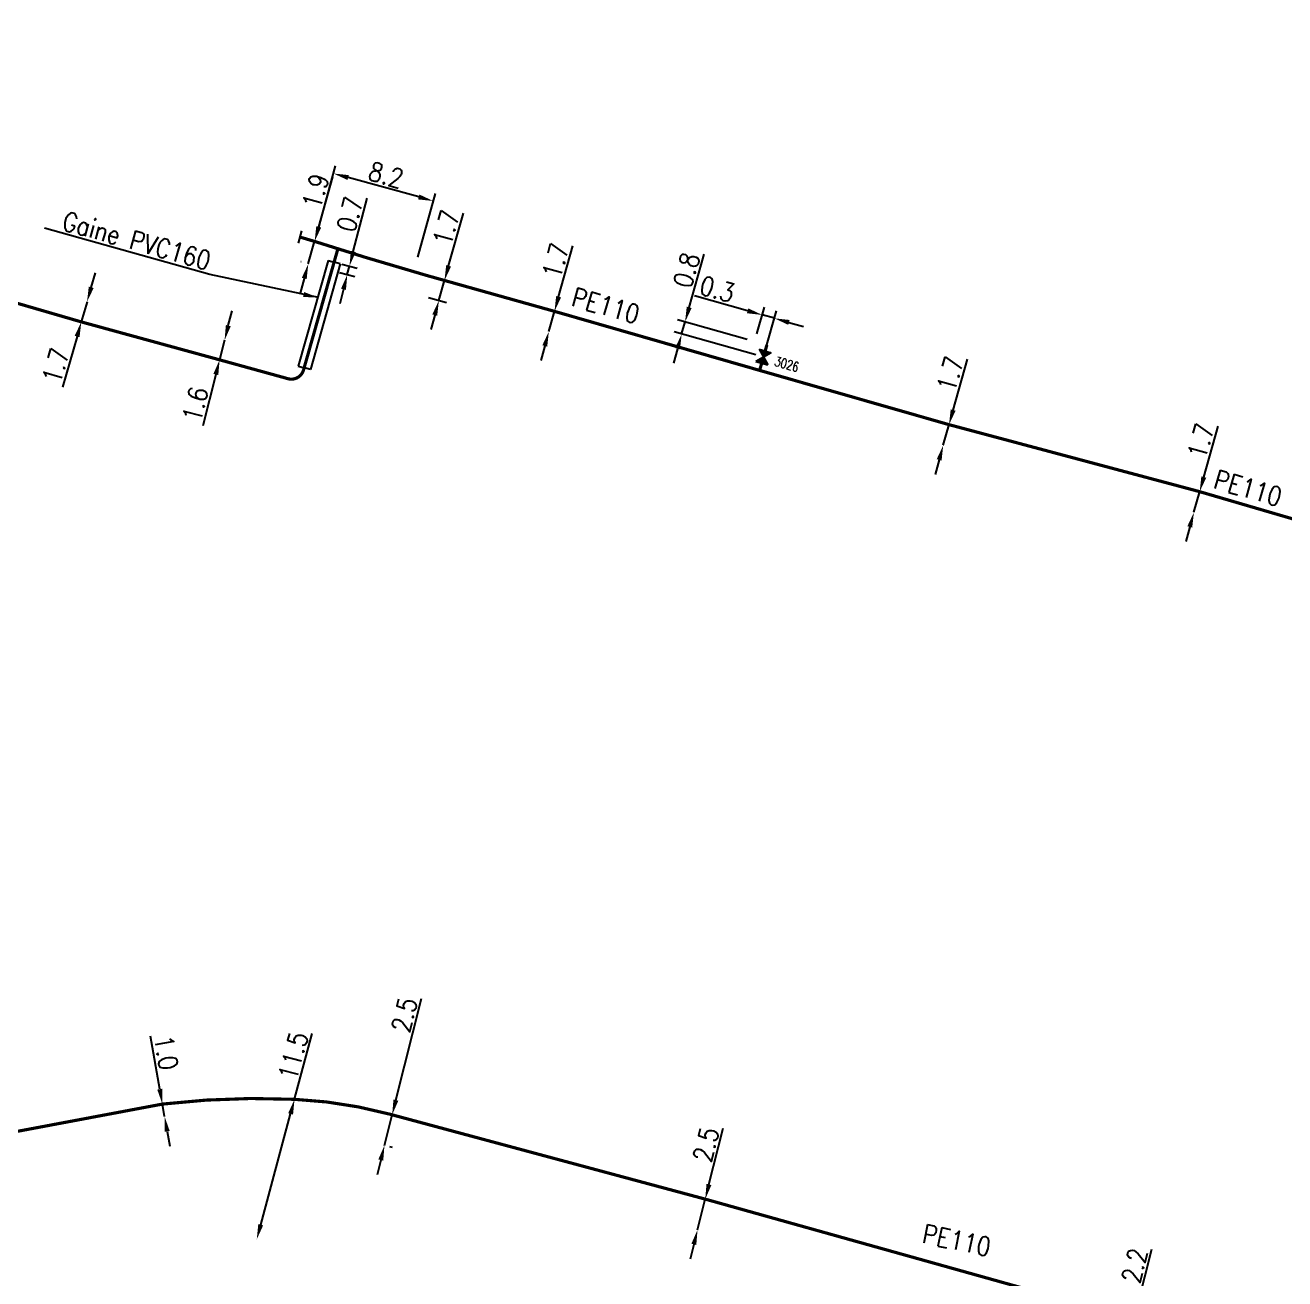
# Model space of a CAD drawing. Header units: millimetres. Extents: x 108000 to 109000, y 147000 to 148000.
# Drawn here: x 108415 to 108514.9, y 147685.9 to 147785.3 of the extents above; entities that cross this region are included whole.
import ezdxf
from ezdxf.enums import TextEntityAlignment as Align

# ---------------------------------------------------------------- set-up
doc = ezdxf.new("R2010")
doc.units = ezdxf.units.MM
doc.header["$PDMODE"] = 34
doc.layers.get('0').update_dxf_attribs({"linetype": 'CONTINUOUS'})
doc.layers.get('Defpoints').update_dxf_attribs({"linetype": 'CONTINUOUS'})
for name, color, linetype in [('G_120', 4, 'CONTINUOUS'), ('G_300', 7, 'CONTINUOUS'), ('G_340', 7, 'CONTINUOUS'), ('G_400', 7, 'CONTINUOUS')]:
    doc.layers.add(name, color=color, linetype=linetype)
doc.styles.add('G_ROMANS', font='ROMANS.SHX', dxfattribs={"width": 0.75})
doc.styles.get("Standard").update_dxf_attribs({"font": 'romans.shx', "width": 0.85})
doc.linetypes.add('G_TYPB_PE', pattern='A,5,-0.3,["o",Standard,S=1.5,R=0,X=0,Y=-0.5],-1.65', length=6.95)
doc.dimstyles.get("Standard").update_dxf_attribs({"dimtxt": 1.5, "dimasz": 1.2, "dimexe": 0.625, "dimexo": 0.625, "dimgap": 0.25, "dimtad": 1, "dimdec": 1, "dimzin": 0, "dimdsep": 46, "dimtxsty": 'Standard', "dimcen": -0.5, "dimadec": 0, "dimazin": 0, "dimtfac": 1, "dimtdec": 1, "dimtmove": 0, "dimatfit": 3, "dimfxl": 0, "dimtolj": 1, "dimtzin": 0, "dimarcsym": 0})

# ---------------------------------------------------------------- blocks, each defined once
blk = doc.blocks.new('*D32')
at = {"layer": 'Defpoints', "color": 0, "linetype": 'Continuous', "transparency": 16777216}
for p in [(108425.906, 147699.725), (108426.08, 147698.74), (108426.08, 147698.74)]:
    blk.add_point(p, dxfattribs=at)
at = {"layer": 'G_120', "color": 0, "linetype": 'Continuous', "lineweight": -2, "transparency": 16777216}
for p, q in [((108425.698, 147700.907), (108424.958, 147705.104)), ((108426.08, 147698.74), (108425.906, 147699.725)), ((108426.288, 147697.559), (108426.496, 147696.377))]:
    blk.add_line(p, q, dxfattribs=at)
at = {"layer": 'G_120', "color": 0, "linetype": 'Continuous', "transparency": 16777216}
for points in [[(108425.895, 147700.942), (108425.501, 147700.872), (108425.906, 147699.725)], [(108426.485, 147697.593), (108426.091, 147697.524), (108426.08, 147698.74)]]:
    blk.add_solid(points, dxfattribs=at)
at = {"layer": 'G_120', "color": 0, "linetype": 'Continuous', "transparency": 16777216, "insert": (108426.202, 147703.805), "char_height": 1.5, "attachment_point": 5, "rotation": 279.99774}
blk.add_mtext('\\A1;1.0', dxfattribs=at)
blk = doc.blocks.new('*D34')
at = {"layer": 'Defpoints', "color": 0, "linetype": 'Continuous', "transparency": 16777216}
for p in [(108436.382, 147700.103), (108433.389, 147689), (108433.389, 147689)]:
    blk.add_point(p, dxfattribs=at)
at = {"layer": 'G_120', "color": 0, "linetype": 'Continuous', "lineweight": -2, "transparency": 16777216}
for p, q in [((108436.382, 147700.103), (108437.789, 147705.321)), ((108433.701, 147690.158), (108436.07, 147698.945))]:
    blk.add_line(p, q, dxfattribs=at)
at = {"layer": 'G_120', "color": 0, "linetype": 'Continuous', "transparency": 16777216}
for points in [[(108435.877, 147698.997), (108436.263, 147698.893), (108436.382, 147700.103)], [(108433.508, 147690.21), (108433.894, 147690.106), (108433.389, 147689)]]:
    blk.add_solid(points, dxfattribs=at)
at = {"layer": 'G_120', "color": 0, "linetype": 'Continuous', "transparency": 16777216, "insert": (108436.276, 147703.552), "char_height": 1.5, "attachment_point": 5, "rotation": 74.9123}
blk.add_mtext('\\A1;11.5', dxfattribs=at)
blk = doc.blocks.new('*D35')
at = {"layer": 'Defpoints', "color": 0, "linetype": 'Continuous', "transparency": 16777216}
for p in [(108443.904, 147698.932), (108443.292, 147696.508), (108443.512, 147696.453)]:
    blk.add_point(p, dxfattribs=at)
at = {"layer": 'G_120', "color": 0, "linetype": 'Continuous', "lineweight": -2, "transparency": 16777216}
for p, q in [((108444.417, 147700.041), (108446.448, 147708.095)), ((108443.512, 147696.453), (108444.123, 147698.877)), ((108444.51, 147698.78), (108444.729, 147698.724)), ((108443.898, 147696.355), (108444.118, 147696.3)), ((108443.219, 147695.289), (108442.925, 147694.126))]:
    blk.add_line(p, q, dxfattribs=at)
at = {"layer": 'G_120', "color": 0, "linetype": 'Continuous', "transparency": 16777216}
for points in [[(108444.223, 147700.089), (108444.611, 147699.992), (108444.123, 147698.877)], [(108443.025, 147695.338), (108443.413, 147695.24), (108443.512, 147696.453)]]:
    blk.add_solid(points, dxfattribs=at)
at = {"layer": 'G_120', "color": 0, "linetype": 'Continuous', "transparency": 16777216, "insert": (108445.09, 147706.802), "char_height": 1.5, "attachment_point": 5, "rotation": 75.84753}
blk.add_mtext('\\A1;2.5', dxfattribs=at)
blk = doc.blocks.new('*D36')
at = {"layer": 'Defpoints', "color": 0, "linetype": 'Continuous', "transparency": 16777216}
for p in [(108468.942, 147692.187), (108468.331, 147689.763), (108468.331, 147689.763)]:
    blk.add_point(p, dxfattribs=at)
at = {"layer": 'G_120', "color": 0, "linetype": 'Continuous', "lineweight": -2, "transparency": 16777216}
for p, q in [((108469.236, 147693.351), (108470.361, 147697.814)), ((108468.331, 147689.763), (108468.942, 147692.187)), ((108468.038, 147688.6), (108467.744, 147687.436))]:
    blk.add_line(p, q, dxfattribs=at)
at = {"layer": 'G_120', "color": 0, "linetype": 'Continuous', "transparency": 16777216}
for points in [[(108469.042, 147693.4), (108469.43, 147693.302), (108468.942, 147692.187)], [(108467.844, 147688.649), (108468.232, 147688.551), (108468.331, 147689.763)]]:
    blk.add_solid(points, dxfattribs=at)
at = {"layer": 'G_120', "color": 0, "linetype": 'Continuous', "transparency": 16777216, "insert": (108469.004, 147696.521), "char_height": 1.5, "attachment_point": 5, "rotation": 75.84753}
blk.add_mtext('\\A1;2.5', dxfattribs=at)
blk = doc.blocks.new('*D37')
at = {"layer": 'Defpoints', "color": 0, "linetype": 'Continuous', "transparency": 16777216}
for p in [(108502.94, 147682.659), (108502.414, 147680.574), (108502.414, 147680.574)]:
    blk.add_point(p, dxfattribs=at)
at = {"layer": 'G_120', "color": 0, "linetype": 'Continuous', "lineweight": -2, "transparency": 16777216}
for p, q in [((108503.233, 147683.823), (108504.338, 147688.205)), ((108502.414, 147680.574), (108502.94, 147682.659)), ((108502.121, 147679.411), (108501.828, 147678.247))]:
    blk.add_line(p, q, dxfattribs=at)
at = {"layer": 'G_120', "color": 0, "linetype": 'Continuous', "transparency": 16777216}
for points in [[(108503.04, 147683.872), (108503.427, 147683.774), (108502.94, 147682.659)], [(108501.927, 147679.46), (108502.315, 147679.362), (108502.414, 147680.574)]]:
    blk.add_solid(points, dxfattribs=at)
at = {"layer": 'G_120', "color": 0, "linetype": 'Continuous', "transparency": 16777216, "insert": (108502.981, 147686.912), "char_height": 1.5, "attachment_point": 5, "rotation": 75.84753}
blk.add_mtext('\\A1;2.2', dxfattribs=at)
blk = doc.blocks.new('*D38')
at = {"layer": 'Defpoints', "color": 0, "linetype": 'Continuous', "transparency": 16777216}
for p in [(108430.836, 147760.304), (108430.836, 147760.304), (108430.441, 147758.754)]:
    blk.add_point(p, dxfattribs=at)
at = {"layer": 'G_120', "color": 0, "linetype": 'Continuous', "lineweight": -2, "transparency": 16777216}
for p, q in [((108431.133, 147761.467), (108431.43, 147762.63)), ((108430.836, 147760.304), (108430.441, 147758.754)), ((108430.144, 147757.591), (108429.108, 147753.532))]:
    blk.add_line(p, q, dxfattribs=at)
at = {"layer": 'G_120', "color": 0, "linetype": 'Continuous', "transparency": 16777216}
for points in [[(108430.939, 147761.516), (108431.327, 147761.418), (108430.836, 147760.304)], [(108429.95, 147757.641), (108430.338, 147757.542), (108430.441, 147758.754)]]:
    blk.add_solid(points, dxfattribs=at)
at = {"layer": 'G_120', "color": 0, "linetype": 'Continuous', "transparency": 16777216, "insert": (108428.509, 147755.227), "char_height": 1.5, "attachment_point": 5, "rotation": 75.68695}
blk.add_mtext('\\A1;1.6', dxfattribs=at)
blk = doc.blocks.new('*D39')
at = {"layer": 'Defpoints', "color": 0, "linetype": 'Continuous', "transparency": 16777216}
for p in [(108419.931, 147763.349), (108419.931, 147763.349), (108419.477, 147761.762)]:
    blk.add_point(p, dxfattribs=at)
at = {"layer": 'G_120', "color": 0, "linetype": 'Continuous', "lineweight": -2, "transparency": 16777216}
for p, q in [((108420.262, 147764.502), (108420.592, 147765.656)), ((108419.931, 147763.349), (108419.477, 147761.762)), ((108419.147, 147760.609), (108417.994, 147756.581))]:
    blk.add_line(p, q, dxfattribs=at)
at = {"layer": 'G_120', "color": 0, "linetype": 'Continuous', "transparency": 16777216}
for points in [[(108420.07, 147764.557), (108420.454, 147764.447), (108419.931, 147763.349)], [(108418.955, 147760.664), (108419.339, 147760.554), (108419.477, 147761.762)]]:
    blk.add_solid(points, dxfattribs=at)
at = {"layer": 'G_120', "color": 0, "linetype": 'Continuous', "transparency": 16777216, "insert": (108417.444, 147758.293), "char_height": 1.5, "attachment_point": 5, "rotation": 74.02069}
blk.add_mtext('\\A1;1.7', dxfattribs=at)
blk = doc.blocks.new('*D44')
at = {"layer": 'Defpoints', "color": 0, "linetype": 'Continuous', "transparency": 16777216}
for p in [(108439.519, 147766.504), (108439.344, 147765.827), (108440.564, 147765.511)]:
    blk.add_point(p, dxfattribs=at)
at = {"layer": 'G_400', "color": 0, "linetype": 'Continuous', "lineweight": -2, "transparency": 16777216}
for p, q in [((108441.04, 147767.351), (108442.135, 147771.583)), ((108440.124, 147766.348), (108441.345, 147766.032)), ((108439.949, 147765.67), (108441.17, 147765.355)), ((108440.564, 147765.511), (108440.74, 147766.189)), ((108440.264, 147764.349), (108439.964, 147763.187))]:
    blk.add_line(p, q, dxfattribs=at)
at = {"layer": 'G_400', "color": 0, "linetype": 'Continuous', "transparency": 16777216}
for points in [[(108440.847, 147767.401), (108441.234, 147767.3), (108440.74, 147766.189)], [(108440.07, 147764.399), (108440.458, 147764.299), (108440.564, 147765.511)]]:
    blk.add_solid(points, dxfattribs=at)
at = {"layer": 'G_400', "color": 0, "linetype": 'Continuous', "transparency": 16777216, "insert": (108440.769, 147770.298), "char_height": 1.5, "attachment_point": 5, "rotation": 75.5009}
blk.add_mtext('\\A1;0.7', dxfattribs=at)
blk = doc.blocks.new('*D85')
at = {"layer": 'Defpoints', "color": 0, "linetype": 'Continuous', "transparency": 16777216}
for p in [(108467.072, 147760.793), (108472.864, 147760.209), (108473.558, 147758.971)]:
    blk.add_point(p, dxfattribs=at)
at = {"layer": 'G_300', "color": 0, "linetype": 'Continuous', "lineweight": -2, "transparency": 16777216}
for p, q in [((108467.667, 147762.915), (108468.849, 147767.123)), ((108472.263, 147760.378), (108466.741, 147761.928)), ((108467.072, 147760.793), (108467.343, 147761.759)), ((108472.956, 147759.14), (108466.47, 147760.962)), ((108466.747, 147759.638), (108466.423, 147758.482))]:
    blk.add_line(p, q, dxfattribs=at)
at = {"layer": 'G_300', "color": 0, "linetype": 'Continuous', "transparency": 16777216}
for points in [[(108467.475, 147762.969), (108467.86, 147762.86), (108467.343, 147761.759)], [(108466.554, 147759.692), (108466.94, 147759.584), (108467.072, 147760.793)]]:
    blk.add_solid(points, dxfattribs=at)
at = {"layer": 'G_300', "color": 0, "linetype": 'Continuous', "transparency": 16777216, "insert": (108467.458, 147765.867), "char_height": 1.5, "attachment_point": 5, "rotation": 74.31267}
blk.add_mtext('\\A1;0.8', dxfattribs=at)
blk = doc.blocks.new('*D86')
at = {"layer": 'Defpoints', "color": 0, "linetype": 'Continuous', "transparency": 16777216}
for p in [(108474.421, 147762.046), (108472.864, 147760.209), (108473.558, 147758.971)]:
    blk.add_point(p, dxfattribs=at)
at = {"layer": 'G_300', "color": 0, "linetype": 'Continuous', "lineweight": -2, "transparency": 16777216}
for p, q in [((108472.301, 147762.642), (108468.093, 147763.824)), ((108473.033, 147760.81), (108473.626, 147762.919)), ((108474.421, 147762.046), (108473.457, 147762.317)), ((108473.727, 147759.573), (108474.59, 147762.648)), ((108475.577, 147761.722), (108476.732, 147761.397))]:
    blk.add_line(p, q, dxfattribs=at)
at = {"layer": 'G_300', "color": 0, "linetype": 'Continuous', "transparency": 16777216}
for points in [[(108472.355, 147762.834), (108472.247, 147762.449), (108473.457, 147762.317)], [(108475.631, 147761.914), (108475.523, 147761.529), (108474.421, 147762.046)]]:
    blk.add_solid(points, dxfattribs=at)
at = {"layer": 'G_300', "color": 0, "linetype": 'Continuous', "transparency": 16777216, "insert": (108469.89, 147764.358), "char_height": 1.5, "attachment_point": 5, "rotation": 344.31267}
blk.add_mtext('\\A1;0.3', dxfattribs=at)
blk = doc.blocks.new('G_300_04')
h = blk.add_hatch(color=256)
h.paths.add_polyline_path([(-1, 1), (-1, -1), (0, 0)])
h.paths.add_polyline_path([(1, 1), (0, 0), (1, -1)])
at = {"flags": 128}
for points in [[(1, 1), (-1, -1)], [(1, -1), (-1, 1)], [(-1, 1), (-1, -1)], [(1, 1), (1, -1)]]:
    blk.add_lwpolyline(points, dxfattribs=at)
at = {"color": 0, "linetype": 'Continuous', "style": 'G_ROMANS', "width": 0.75}
blk.add_attdef('NUM', text='', height=1.5, dxfattribs=at).set_placement((0, 2.07), align=Align.MIDDLE)
at = {"color": 0, "linetype": 'Continuous', "style": 'G_ROMANS', "width": 0.75, "flags": 3}
for tag, p in [('DEF_LEG', (0, -2.5)), ('DEF_COUP', (0, -5)), ('DEF_TYPE', (0, -7.5))]:
    blk.add_attdef(tag, text='', height=1.2, dxfattribs=at).set_placement(p, align=Align.MIDDLE)
blk = doc.blocks.new('G_340_07')
at = {"color": 0, "linetype": 'Continuous', "const_width": 0.25, "flags": 128}
blk.add_lwpolyline([(0, 0), (1.25, 0)], dxfattribs=at)
at = {"color": 0, "linetype": 'Continuous', "flags": 128}
blk.add_lwpolyline([(1.25, -0.5), (1.25, 0.5)], dxfattribs=at)
at = {"color": 0, "linetype": 'Continuous', "style": 'G_ROMANS', "width": 0.75, "flags": 3}
for tag, p in [('DEF_LEG', (0, -5)), ('DEF_COUP', (0, -7.5)), ('DEF_TYPE', (0, -10))]:
    blk.add_attdef(tag, text='', height=1.2, dxfattribs=at).set_placement(p, align=Align.MIDDLE)
blk = doc.blocks.new('*D299')
at = {"layer": 'Defpoints', "color": 0, "linetype": 'Continuous', "transparency": 16777216}
for p in [(108446.813, 147765.459), (108446.4, 147763.858), (108447.824, 147763.459)]:
    blk.add_point(p, dxfattribs=at)
at = {"layer": 'G_120', "color": 0, "linetype": 'Continuous', "lineweight": -2, "transparency": 16777216}
for p, q in [((108448.595, 147766.206), (108449.772, 147770.399)), ((108447.415, 147765.291), (108448.873, 147764.881)), ((108447.824, 147763.459), (108448.271, 147765.05)), ((108447.002, 147763.689), (108448.426, 147763.29)), ((108447.5, 147762.303), (108447.176, 147761.148))]:
    blk.add_line(p, q, dxfattribs=at)
at = {"layer": 'G_120', "color": 0, "linetype": 'Continuous', "transparency": 16777216}
for points in [[(108448.403, 147766.26), (108448.788, 147766.152), (108448.271, 147765.05)], [(108447.307, 147762.357), (108447.693, 147762.249), (108447.824, 147763.459)]]:
    blk.add_solid(points, dxfattribs=at)
at = {"layer": 'G_120', "color": 0, "linetype": 'Continuous', "transparency": 16777216, "insert": (108448.405, 147769.231), "char_height": 1.5, "attachment_point": 5, "rotation": 74.32374}
blk.add_mtext('\\A1;1.7', dxfattribs=at)
blk = doc.blocks.new('*D300')
at = {"layer": 'Defpoints', "color": 0, "linetype": 'Continuous', "transparency": 16777216}
for p in [(108456.991, 147762.6), (108456.545, 147761.011), (108456.545, 147761.011)]:
    blk.add_point(p, dxfattribs=at)
at = {"layer": 'G_120', "color": 0, "linetype": 'Continuous', "lineweight": -2, "transparency": 16777216}
for p, q in [((108457.315, 147763.755), (108458.447, 147767.789)), ((108456.545, 147761.011), (108456.991, 147762.6)), ((108456.221, 147759.856), (108455.896, 147758.701))]:
    blk.add_line(p, q, dxfattribs=at)
at = {"layer": 'G_120', "color": 0, "linetype": 'Continuous', "transparency": 16777216}
for points in [[(108457.122, 147763.809), (108457.507, 147763.701), (108456.991, 147762.6)], [(108456.028, 147759.91), (108456.413, 147759.802), (108456.545, 147761.011)]]:
    blk.add_solid(points, dxfattribs=at)
at = {"layer": 'G_120', "color": 0, "linetype": 'Continuous', "transparency": 16777216, "insert": (108457.08, 147766.62), "char_height": 1.5, "attachment_point": 5, "rotation": 74.32374}
blk.add_mtext('\\A1;1.7', dxfattribs=at)
blk = doc.blocks.new('*D301')
at = {"layer": 'Defpoints', "color": 0, "linetype": 'Continuous', "transparency": 16777216}
for p in [(108488.268, 147753.613), (108487.809, 147751.977), (108487.809, 147751.977)]:
    blk.add_point(p, dxfattribs=at)
at = {"layer": 'G_120', "color": 0, "linetype": 'Continuous', "lineweight": -2, "transparency": 16777216}
for p, q in [((108488.592, 147754.769), (108489.724, 147758.802)), ((108487.809, 147751.977), (108488.268, 147753.613)), ((108487.484, 147750.821), (108487.16, 147749.666))]:
    blk.add_line(p, q, dxfattribs=at)
at = {"layer": 'G_120', "color": 0, "linetype": 'Continuous', "transparency": 16777216}
for points in [[(108488.4, 147754.823), (108488.785, 147754.715), (108488.268, 147753.613)], [(108487.292, 147750.875), (108487.677, 147750.767), (108487.809, 147751.977)]]:
    blk.add_solid(points, dxfattribs=at)
at = {"layer": 'G_120', "color": 0, "linetype": 'Continuous', "transparency": 16777216, "insert": (108488.357, 147757.633), "char_height": 1.5, "attachment_point": 5, "rotation": 74.32374}
blk.add_mtext('\\A1;1.7', dxfattribs=at)
blk = doc.blocks.new('*D302')
at = {"layer": 'Defpoints', "color": 0, "linetype": 'Continuous', "transparency": 16777216}
for p in [(108438.002, 147768.138), (108437.475, 147766.365), (108437.501, 147766.357)]:
    blk.add_point(p, dxfattribs=at)
at = {"layer": 'G_340', "color": 0, "linetype": 'Continuous', "lineweight": -2, "transparency": 16777216}
for p, q in [((108438.3, 147769.301), (108439.416, 147773.276)), ((108437.4, 147768.307), (108437.374, 147768.315)), ((108437.475, 147766.365), (108437.975, 147768.146)), ((108436.9, 147766.526), (108436.873, 147766.533)), ((108437.151, 147765.209), (108436.826, 147764.054))]:
    blk.add_line(p, q, dxfattribs=at)
at = {"layer": 'G_340', "color": 0, "linetype": 'Continuous', "transparency": 16777216}
for points in [[(108438.107, 147769.355), (108438.492, 147769.247), (108437.975, 147768.146)], [(108436.958, 147765.263), (108437.343, 147765.155), (108437.475, 147766.365)]]:
    blk.add_solid(points, dxfattribs=at)
at = {"layer": 'G_340', "color": 0, "linetype": 'Continuous', "transparency": 16777216, "insert": (108438.057, 147772.136), "char_height": 1.5, "attachment_point": 5, "rotation": 74.3125}
blk.add_mtext('\\A1;1.9', dxfattribs=at)
blk = doc.blocks.new('*D303')
at = {"layer": 'Defpoints', "color": 0, "linetype": 'Continuous', "transparency": 16777216}
for p in [(108508.139, 147748.298), (108507.68, 147746.661), (108507.68, 147746.661)]:
    blk.add_point(p, dxfattribs=at)
at = {"layer": 'G_120', "color": 0, "linetype": 'Continuous', "lineweight": -2, "transparency": 16777216}
for p, q in [((108508.463, 147749.453), (108509.595, 147753.486)), ((108507.68, 147746.661), (108508.139, 147748.298)), ((108507.355, 147745.505), (108507.031, 147744.35))]:
    blk.add_line(p, q, dxfattribs=at)
at = {"layer": 'G_120', "color": 0, "linetype": 'Continuous', "transparency": 16777216}
for points in [[(108508.271, 147749.507), (108508.656, 147749.399), (108508.139, 147748.298)], [(108507.163, 147745.559), (108507.548, 147745.451), (108507.68, 147746.661)]]:
    blk.add_solid(points, dxfattribs=at)
at = {"layer": 'G_120', "color": 0, "linetype": 'Continuous', "transparency": 16777216, "insert": (108508.229, 147752.318), "char_height": 1.5, "attachment_point": 5, "rotation": 74.32366}
blk.add_mtext('\\A1;1.7', dxfattribs=at)
blk = doc.blocks.new('*D371')
at = {"layer": 'Defpoints', "color": 0, "linetype": 'Continuous', "transparency": 16777216}
for p in [(108439.477, 147773.53), (108438.078, 147768.452), (108445.992, 147766.305)]:
    blk.add_point(p, dxfattribs=at)
at = {"layer": 'G_340', "color": 0, "linetype": 'Continuous', "lineweight": -2, "transparency": 16777216}
for p, q in [((108438.244, 147769.055), (108439.642, 147774.133)), ((108446.225, 147771.672), (108440.633, 147773.211)), ((108446.158, 147766.908), (108447.548, 147771.956))]:
    blk.add_line(p, q, dxfattribs=at)
at = {"layer": 'G_340', "color": 0, "linetype": 'Continuous', "transparency": 16777216}
for points in [[(108440.687, 147773.404), (108440.58, 147773.019), (108439.477, 147773.53)], [(108446.278, 147771.864), (108446.172, 147771.479), (108447.382, 147771.353)]]:
    blk.add_solid(points, dxfattribs=at)
at = {"layer": 'G_340', "color": 0, "linetype": 'Continuous', "transparency": 16777216, "insert": (108443.641, 147773.42), "char_height": 1.5, "attachment_point": 5, "rotation": 344.60386}
blk.add_mtext('\\A1;8.2', dxfattribs=at)

msp = doc.modelspace()

# ---------------------------------------------------------------- linework, layer by layer
at = {"layer": 'G_120', "linetype": 'G_TYPB_PE', "flags": 128}
msp.add_lwpolyline([(108341.547, 147785.171, 0.25, 0.25, 0), (108346.555, 147783.758, 0.25, 0.25, 0), (108367.844, 147776.586, 0.25, 0.25, 0), (108387.208, 147770.898, 0.25, 0.25, 0), (108405.069, 147765.959, 0.25, 0.25, 0), (108419.45, 147761.77, 0.25, 0.25, 0), (108430.441, 147758.754, 0.25, 0.25, 0), (108435.867, 147757.256, 0.25, 0.25, 0.419173), (108437.101, 147757.971, 0.25, 0.25, 0), (108439.82, 147767.567, 0, 0, 0)], format="xyseb", dxfattribs=at)
at = {"layer": 'G_120', "linetype": 'G_TYPB_PE', "const_width": 0.25, "flags": 128}
for points in [[(108438.002, 147768.138), (108438.002, 147768.138), (108441.983, 147766.887), (108446.813, 147765.459), (108456.991, 147762.6), (108473.245, 147757.919), (108488.268, 147753.613), (108508.139, 147748.298), (108535.084, 147740.409), (108548.039, 147736.787), (108552.522, 147735.516), (108563.432, 147732.422), (108578.575, 147728.479), (108594.677, 147726.339), (108601.449, 147726.738), (108602.199, 147726.782), (108602.509, 147726.774), (108611.097, 147727.155), (108629.921, 147731.669), (108641.448, 147734.798), (108650.352, 147737.018), (108654.393, 147738.212)], [(108473.693, 147759.453), (108473.829, 147759.938)], [(108473.245, 147757.919), (108473.423, 147758.49)]]:
    msp.add_lwpolyline(points, dxfattribs=at)
at = {"layer": 'G_120', "linetype": 'G_TYPB_PE'}
msp.add_lwpolyline([(108529.824, 147674.089, 0.25, 0.25, 0), (108528.125, 147674.42, 0.25, 0.25, 0), (108520.197, 147677.851, 0.25, 0.25, 0), (108502.94, 147682.659, 0.25, 0.25, 0), (108468.942, 147692.187, 0.25, 0.25, 0), (108443.904, 147698.932, 0.25, 0.25, 0.054401), (108436.382, 147700.103, 0.25, 0.25, 0.040941), (108425.906, 147699.725, 0.25, 0.25, 0), (108412.341, 147697.173, 0.25, 0.25, 0), (108375.564, 147691.146, 0.25, 0.25, 0), (108367.675, 147689.629, 0.25, 0.25, 0), (108365.153, 147689.197, 0.25, 0.25, 0), (108343.012, 147685.303, 0.25, 0.25, 0), (108328.202, 147682.595, 0.25, 0.25, 0), (108321.136, 147681.174, 0.25, 0.25, 0), (108321.136, 147681.174, 0.25, 0.25, 0), (108321.455, 147679.763, 0.25, 0.25, 0), (108320.148, 147679.706, 0.25, 0.25, 0), (108313.91, 147678.743, 0.25, 0.25, 0), (108284.179, 147673.82, 0.25, 0.25, 0), (108283.152, 147673.392, 0, 0, 0)], format="xyseb", dxfattribs=at)
at = {"layer": 'G_400', "color": 7, "linetype": 'CONTINUOUS'}
for p, q in [((108439.038, 147766.64), (108436.677, 147758.262)), ((108440, 147766.369), (108437.64, 147757.991)), ((108439.038, 147766.64), (108439.519, 147766.504)), ((108440, 147766.369), (108439.519, 147766.504)), ((108436.677, 147758.262), (108437.159, 147758.126)), ((108437.64, 147757.991), (108437.159, 147758.126))]:
    msp.add_line(p, q, dxfattribs=at)

# ---------------------------------------------------------------- block references
at = {"layer": 'G_300'}
ref = msp.add_blockref('G_300_04', (108473.558, 147758.971), dxfattribs=dict(at, xscale=0.5, yscale=0.5, zscale=0.5, rotation=74.31266714705724))
ref.add_attrib('NUM', '3026', dxfattribs={"layer": '0', "color": 0, "linetype": 'Continuous', "height": 0.75, "rotation": 344.31267, "style": 'G_ROMANS', "width": 0.75}).set_placement((108475.405, 147758.409), align=Align.MIDDLE)
at = {"layer": 'G_340', "rotation": 163.4693723683506}
msp.add_blockref('G_340_07', (108438.002, 147768.138), dxfattribs=at)

# ---------------------------------------------------------------- texts
at = {"layer": 'G_120', "linetype": 'Continuous', "width": 0.85}
for rotation, p in [(344.00603, (108458.225, 147763.079)), (343.84385, (108509.139, 147748.615))]:
    msp.add_text('PE110', height=1.5, rotation=rotation, dxfattribs=at).set_placement(p)
msp.add_text('PE110', height=1.5, rotation=348.00783, dxfattribs=at).set_placement((108488.874, 147688.916), align=Align.MIDDLE)
at = {"layer": 'G_400', "linetype": 'Continuous', "insert": (108429.684, 147766.558), "char_height": 1.5, "attachment_point": 6, "rotation": 344.30827}
msp.add_mtext('\\A1;Gaine PVC160', dxfattribs=at)

# ---------------------------------------------------------------- dimensions: what is measured, and where the dimension line sits
at = {"layer": 'G_120', "linetype": 'Continuous'}
for base, p1, p2, angle, picture, middle, dimtype in [((108447.824, 147763.459), (108446.813, 147765.459), (108446.4, 147763.858), 74.32374, '*D299', (108449.368, 147768.96), 160), ((108456.5448, 147761.0113), (108456.9906, 147762.5999), (108456.5448, 147761.0113), 74.32374, '*D300', (108458.043, 147766.3497), 160), ((108419.931, 147763.349), (108419.477, 147761.762), (108419.931, 147763.349), 74.02069, '*D39', (108418.405, 147758.018), 161), ((108430.836, 147760.304), (108430.441, 147758.754), (108430.836, 147760.304), 75.68695, '*D38', (108429.478, 147754.98), 161), ((108487.809, 147751.977), (108488.268, 147753.613), (108487.809, 147751.977), 74.32374, '*D301', (108489.32, 147757.363), 160), ((108507.68, 147746.661), (108508.139, 147748.298), (108507.68, 147746.661), 74.32366, '*D303', (108509.191, 147752.047), 160), ((108443.512, 147696.453), (108443.904, 147698.932), (108443.292, 147696.508), 255.84753, '*D35', (108446.06, 147706.558), 161), ((108433.389, 147689), (108436.382, 147700.103), (108433.389, 147689), 254.9123, '*D34', (108437.242, 147703.291), 161), ((108426.08, 147698.74), (108425.906, 147699.725), (108426.08, 147698.74), 279.99774, '*D32', (108425.217, 147703.632), 161), ((108468.331, 147689.763), (108468.942, 147692.187), (108468.331, 147689.763), 255.84753, '*D36', (108469.973, 147696.276), 161), ((108502.4144, 147680.5745), (108502.94, 147682.6592), (108502.4144, 147680.5745), 255.84753, '*D37', (108503.9507, 147686.6671), 161)]:
    dim = msp.add_linear_dim(base=base, p1=p1, p2=p2, angle=angle, dimstyle='Standard', dxfattribs=at)
    dim.commit()
    dim.dimension.update_dxf_attribs({"geometry": picture, "text_midpoint": middle, "dimtype": dimtype})
at = {"layer": 'G_300', "linetype": 'Continuous'}
for base, angle, text, picture, middle in [((108467.072, 147760.793), 254.31267, '0.8', '*D85', (108468.421, 147765.596)), ((108474.421, 147762.046), 164.31267, '0.3', '*D86', (108469.619, 147763.395))]:
    dim = msp.add_linear_dim(base=base, p1=(108472.864, 147760.209), p2=(108473.558, 147758.971), angle=angle, text=text, dimstyle='Standard', dxfattribs=at)
    dim.commit()
    dim.dimension.update_dxf_attribs({"geometry": picture, "text_midpoint": middle, "dimtype": 160})
at = {"layer": 'G_340', "linetype": 'Continuous'}
for base, p1, p2, angle, picture, middle in [((108439.477, 147773.53), (108445.992, 147766.305), (108438.078, 147768.452), 164.60386, '*D371', (108443.376, 147772.456)), ((108437.475, 147766.365), (108438.002, 147768.138), (108437.501, 147766.357), 74.3125, '*D302', (108439.02, 147771.866))]:
    dim = msp.add_linear_dim(base=base, p1=p1, p2=p2, angle=angle, dimstyle='Standard', dxfattribs=at)
    dim.commit()
    dim.dimension.update_dxf_attribs({"geometry": picture, "text_midpoint": middle, "dimtype": 160})
at = {"layer": 'G_400', "linetype": 'Continuous'}
dim = msp.add_linear_dim(base=(108440.564, 147765.511), p1=(108439.519, 147766.504), p2=(108439.344, 147765.827), angle=255.5009, dimstyle='Standard', dxfattribs=at)
dim.commit()
dim.dimension.update_dxf_attribs({"geometry": '*D44', "text_midpoint": (108441.738, 147770.048), "dimtype": 161})

# ---------------------------------------------------------------- leaders
at = {"layer": 'G_400', "annotation_type": 0, "has_hookline": 1, "hookline_direction": 1, "text_width": 13.357, "horizontal_direction": (0.962731, -0.270461, 0)}
msp.add_leader([(108438.277, 147763.686), (108429.654, 147765.527)], dimstyle='Standard', dxfattribs=at)

doc.saveas('drawing.dxf')
